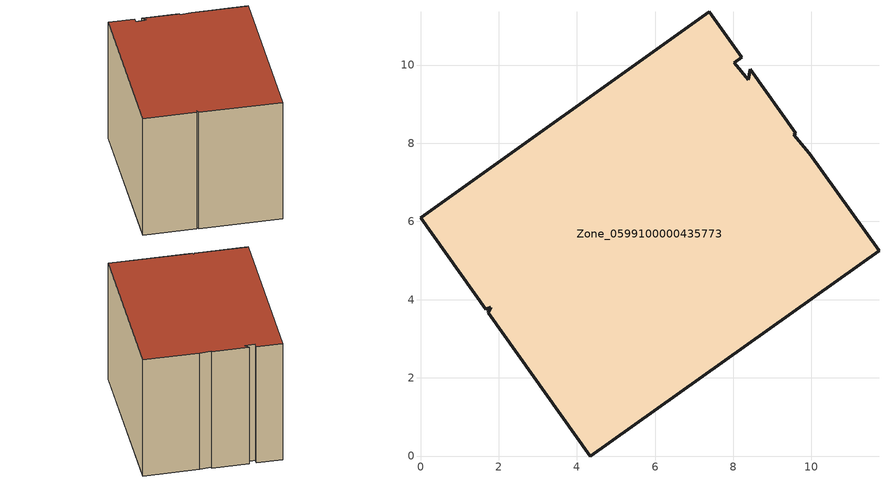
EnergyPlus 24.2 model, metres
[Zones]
Zone_0599100000435773
 floor ground (C_G): 11.73,5.26 4.34,0 1.73,3.66 1.8,3.81 1.67,3.75 0,6.1 7.39,11.36 8.21,10.19 8.02,10.06 8.39,9.62 8.43,9.89 9.59,8.26 9.55,8.22 9.95,7.74 z0
 wall outside (C_F): 0,6.1 1.67,3.75 1.8,3.81 1.73,3.66 4.34,0 11.73,5.26 9.95,7.74 9.55,8.22 9.59,8.26 8.43,9.89 8.39,9.62 8.02,10.06 8.21,10.19 7.39,11.36 0,6.1 z0:7.38
 roof outside (C_R): 4.34,0 11.73,5.26 9.95,7.74 9.55,8.22 9.59,8.26 8.43,9.89 8.39,9.62 8.02,10.06 8.21,10.19 7.39,11.36 0,6.1 1.67,3.75 1.8,3.81 1.73,3.66 z7.38
[BUILDING]
Pand.0599100000435773: North Axis=0; Terrain=City; Loads Convergence Tolerance Value=0.04; Temperature Convergence Tolerance Value=0.4; Solar Distribution=FullExterior; Maximum Number of Warmup Days=25; Minimum Number of Warmup Days=1
[Site:Location]
Rotterdam.The.Hague.AP_ZH_NLD Design_Conditions: Latitude=51.96; Longitude=4.45; Time Zone=1; Elevation=-4.5
[SITE:GROUNDTEMPERATURE:BUILDINGSURFACE]
18, 18, 18, 18, 18, 18, 18, 18, 18, 18, 18, 18
[MATERIAL] Thermal Absorptance=0.9; Solar Absorptance=0.7; Visible Absorptance=0.7
Name | Roughness | Thickness | Conductivity | Density | Specific Heat
G.D.2006-2014 | MediumSmooth | 0.15 | 0.06 | 540 | 1210
F.D.2006-2014 | Rough | 0.3 | 0.12 | 1920 | 840
R.D.2006-2014 | MediumRough | 0.2 | 0.08 | 1500 | 1000
[CONSTRUCTION]
C_G: G.D.2006-2014
C_F: F.D.2006-2014
C_R: R.D.2006-2014
[ZONE]
Zone_0599100000435773: Type=1; Multiplier=1; Ceiling Height=Autocalculate; Volume=Autocalculate; Floor Area=autocalculate; Part of Total Floor Area=Yes
[ZONEINFILTRATION:DESIGNFLOWRATE]
Infil_Zone_0599100000435773: Zone or ZoneList or Space or SpaceList=Zone_0599100000435773; Schedule=AlwaysOn; Design Flow Rate Calculation Method=Flow/Area; Flow Rate per Floor Area=0.0021; Constant Term Coefficient=1; Temperature Term Coefficient=0; Velocity Term Coefficient=0; Velocity Squared Term Coefficient=0
[HVACTEMPLATE:ZONE:IDEALLOADSAIRSYSTEM]
Zone_0599100000435773: Maximum Heating Supply Air Temperature=50; Minimum Cooling Supply Air Temperature=13; Maximum Heating Supply Air Humidity Ratio=0.0156; Minimum Cooling Supply Air Humidity Ratio=0.0077; Heating Limit=NoLimit; Cooling Limit=NoLimit; Dehumidification Control Type=ConstantSensibleHeatRatio; Cooling Sensible Heat Ratio=0.7; Dehumidification Setpoint=60; Humidification Control Type=None; Humidification Setpoint=30; Outdoor Air Method=None; Outdoor Air Flow Rate per Person=0.00944; Outdoor Air Flow Rate per Zone Floor Area=0; Outdoor Air Flow Rate per Zone=0; Demand Controlled Ventilation Type=None; Outdoor Air Economizer Type=NoEconomizer; Heat Recovery Type=None; Sensible Heat Recovery Effectiveness=0.7; Latent Heat Recovery Effectiveness=0.65
[ZONECONTROL:THERMOSTAT]
ThermostatControl_Zone_0599100000435773: Zone or ZoneList=Zone_0599100000435773; Control Type Schedule=DualSetpointControlType; Control 1=Thermostat_Zone_0599100000435773; Temperature Difference Between Cutout And Setpoint=0
[THERMOSTATSETPOINT:DUALSETPOINT]
Thermostat_Zone_0599100000435773: Heating Setpoint Temperature Schedule=HeatingSetpoint_Zone_0599100000435773; Cooling Setpoint Temperature Schedule=CoolingSetpoint_Zone_0599100000435773
[SCHEDULE:COMPACT]
HeatingSetpoint_Zone_0599100000435773: Through: 12/31, For: AllDays, Until: 24:00, 21
CoolingSetpoint_Zone_0599100000435773: Through: 12/31, For: AllDays, Until: 24:00, 24
DualSetpointControlType: Through: 12/31, For: AllDays, Until: 24:00, 4
AlwaysOn: Through: 12/31, For: AllDays, Until: 24:00, 1
